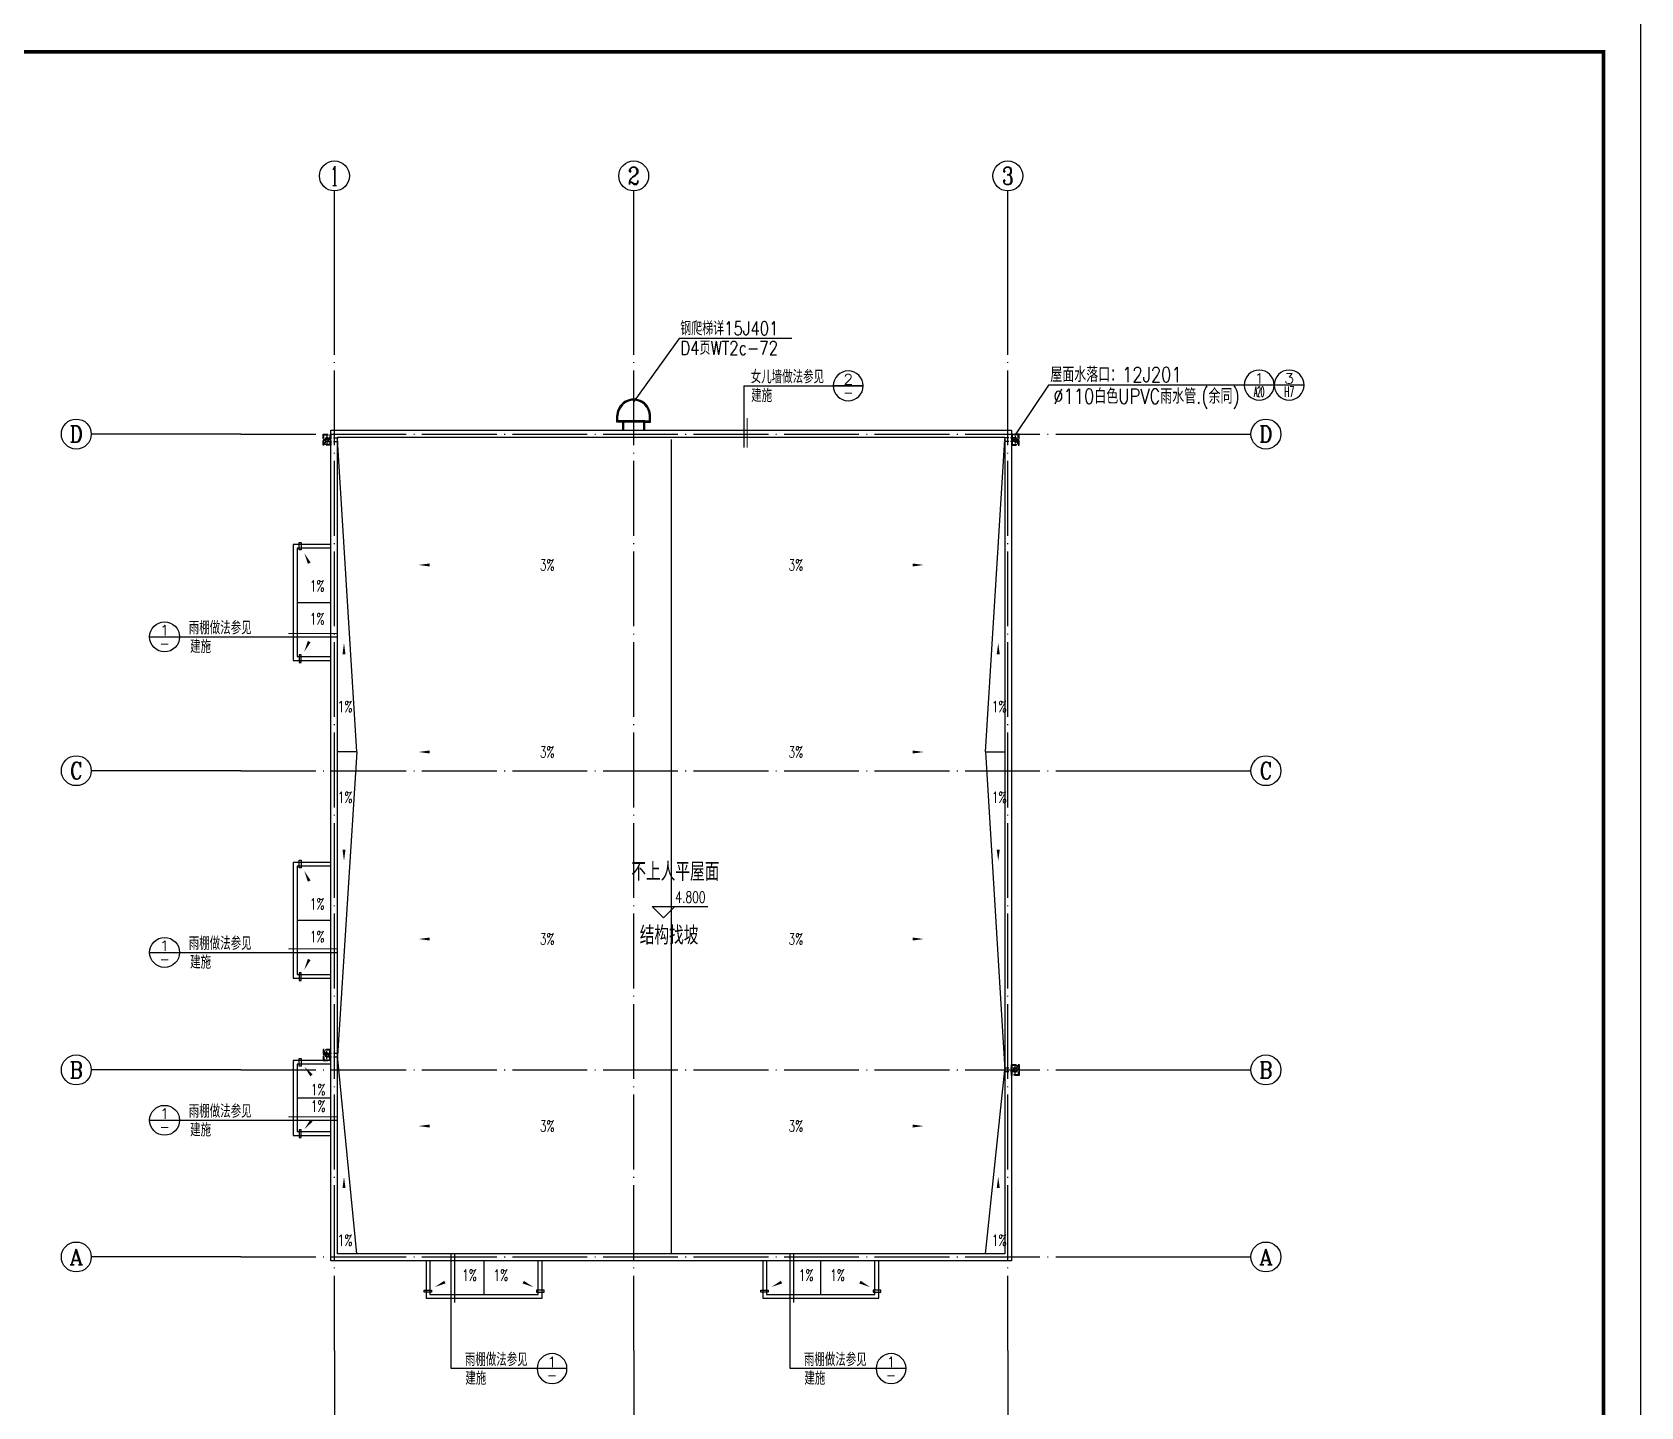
# Model space of a CAD drawing. Extents: x 4941602 to 7068445, y -422737 to 2032183.
# Drawn here: x 4982706 to 5025707, y -400563 to -363812 of the extents above; entities that cross this region are included whole.
import ezdxf
from ezdxf.enums import TextEntityAlignment as Align

# ---------------------------------------------------------------- set-up
doc = ezdxf.new("R2010")
doc.units = 0
doc.header["$LTSCALE"] = 1000
doc.header["$MEASUREMENT"] = 0
for name, pattern in [('CONTINOUS', [0]), ('DASH_50', [0.175, 0.125, -0.05]), ('DOTE', [2.42, 2, -0.2, 0.02, -0.2])]:
    doc.linetypes.add(name, pattern=pattern)
doc.layers.get('0').update_dxf_attribs({"linetype": 'CONTINUOUS'})
doc.layers.add('_0', color=7, linetype='CONTINUOUS', lineweight=25)
for name, color, linetype in [('AXIS', 3, 'CONTINUOUS'), ('AXIS_TEXT', 7, 'CONTINUOUS'), ('DIM_ELEV', 3, 'CONTINUOUS'), ('DIM_SYMB', 3, 'CONTINUOUS'), ('DOTE', 252, 'CONTINUOUS'), ('LAYER1', 143, 'CONTINUOUS'), ('PUB_DIM', 3, 'CONTINUOUS'), ('PUB_TEXT', 7, 'CONTINUOUS'), ('PUB_TITLE', 4, 'CONTINUOUS')]:
    doc.layers.add(name, color=color, linetype=linetype)
doc.styles.add('_HZTXT', font='txt.shx', dxfattribs={"width": 0.8, "bigfont": 'HZTXT.shx'})
doc.styles.add('_TCH_AXIS', font='COMPLEX', dxfattribs={"bigfont": 'GBCBIG'})
doc.styles.add('_TCH_DIM', font='SIMPLEX', dxfattribs={"bigfont": 'GBCBIG'})
doc.styles.add('COMP', font='COMPLEX', dxfattribs={"bigfont": 'hztxt'})
doc.styles.add('COMPLEX', font='COMPLEX')

# ---------------------------------------------------------------- blocks, each defined once
blk = doc.blocks.new('A$C05153518')
at = {"layer": 'LAYER1'}
h = blk.add_hatch(color=256, dxfattribs=at)
edge = h.paths.add_edge_path()
edge.add_ellipse((200, 200), major_axis=(77.8, 77.8), ratio=1, start_angle=315, end_angle=405, ccw=False)
edge.add_line((310, 200), (300, 200))
edge.add_ellipse((200, 200), major_axis=(-70.7, 70.7), ratio=1, start_angle=225, end_angle=315)
edge.add_line((200, 300), (200, 310))
edge = h.paths.add_edge_path()
edge.add_line((200, 310), (200, 300))
edge.add_ellipse((200, 200), major_axis=(70.7, 70.7), ratio=1, start_angle=45, end_angle=135)
edge.add_line((100, 200), (90, 200))
edge.add_ellipse((200, 200), major_axis=(-77.8, 77.8), ratio=1, start_angle=-45, end_angle=45, ccw=False)
edge = h.paths.add_edge_path()
edge.add_line((90, 200), (100, 200))
edge.add_ellipse((200, 200), major_axis=(-70.7, 70.7), ratio=1, start_angle=45, end_angle=135)
edge.add_line((200, 100), (200, 90))
edge.add_ellipse((200, 200), major_axis=(77.8, 77.8), ratio=1, start_angle=135, end_angle=225, ccw=False)
edge = h.paths.add_edge_path()
edge.add_line((300, 200), (310, 200))
edge.add_ellipse((200, 200), major_axis=(-77.8, 77.8), ratio=1, start_angle=135, end_angle=225, ccw=False)
edge.add_line((200, 90), (200, 100))
edge.add_ellipse((200, 200), major_axis=(70.7, 70.7), ratio=1, start_angle=225, end_angle=315)
h = blk.add_hatch(color=256, dxfattribs=at)
edge = h.paths.add_edge_path()
edge.add_ellipse((200, 200), major_axis=(77.8, 77.8), ratio=1, start_angle=315, end_angle=405, ccw=False)
edge.add_line((310, 200), (300, 200))
edge.add_ellipse((200, 200), major_axis=(-70.7, 70.7), ratio=1, start_angle=225, end_angle=315)
edge.add_line((200, 300), (200, 310))
edge = h.paths.add_edge_path()
edge.add_line((200, 310), (200, 300))
edge.add_ellipse((200, 200), major_axis=(70.7, 70.7), ratio=1, start_angle=45, end_angle=135)
edge.add_line((100, 200), (90, 200))
edge.add_ellipse((200, 200), major_axis=(-77.8, 77.8), ratio=1, start_angle=-45, end_angle=45, ccw=False)
edge = h.paths.add_edge_path()
edge.add_line((90, 200), (100, 200))
edge.add_ellipse((200, 200), major_axis=(-70.7, 70.7), ratio=1, start_angle=45, end_angle=135)
edge.add_line((200, 100), (200, 90))
edge.add_ellipse((200, 200), major_axis=(77.8, 77.8), ratio=1, start_angle=135, end_angle=225, ccw=False)
edge = h.paths.add_edge_path()
edge.add_line((300, 200), (310, 200))
edge.add_ellipse((200, 200), major_axis=(-77.8, 77.8), ratio=1, start_angle=135, end_angle=225, ccw=False)
edge.add_line((200, 90), (200, 100))
edge.add_ellipse((200, 200), major_axis=(70.7, 70.7), ratio=1, start_angle=225, end_angle=315)
at = {"layer": 'DOTE'}
for p, q in [((400, 200), (0, 200)), ((200, 400), (200, 0)), ((200, 400), (200, 0)), ((200, 400), (200, 0))]:
    blk.add_line(p, q, dxfattribs=at)
at = {"layer": 'LAYER1'}
for radius in [110, 110, 100, 100]:
    blk.add_circle((200, 200), radius, dxfattribs=at)
blk = doc.blocks.new('A$C395401BF')
at = {"layer": 'LAYER1', "xscale": -0.5, "yscale": 0.5, "zscale": 0.5, "rotation": 180}
blk.add_blockref('A$C05153518', (0, 200), dxfattribs=at)
blk = doc.blocks.new('34343434')
at = {"layer": 'DOTE'}
blk.add_line((57410, 27919), (57410, 28119), dxfattribs=at)
at = {"layer": 'LAYER1', "linetype": 'DASH_50'}
for p, q in [((57410, 28069), (57070, 28069)), ((57410, 27969), (57070, 27969)), ((57436, 28062), (57490, 28149))]:
    blk.add_line(p, q, dxfattribs=at)
for points in [[(57310, 27869), (57310, 28169), (57510, 28169), (57510, 27869)], [(57330, 27889), (57330, 28149), (57490, 28149), (57490, 27889)]]:
    blk.add_lwpolyline(points, close=True, dxfattribs=at)
at = {"layer": 'LAYER1', "linetype": 'CONTINOUS'}
blk.add_circle((57410, 28019), 50, dxfattribs=at)
at = {"rotation": 270}
blk.add_blockref('A$C395401BF', (57310, 28119), dxfattribs=at)
blk = doc.blocks.new('_INDEX')
blk.add_line((-0.5, 0), (0.5, 0))
blk.add_circle((0, 0), 0.5)
at = {"style": 'COMP'}
for tag, width, p, p2 in [('1', 2.333333, (-0.17, 0.05), (0.17, 0.05)), ('-', 1.166667, (-0.17, -0.39), (0.17, -0.39))]:
    blk.add_attdef(tag, text='', height=0.34, dxfattribs=dict(at, width=width)).set_placement(p, p2, align=Align.FIT)
blk = doc.blocks.new('_AXISO')
blk.add_circle((0, 0), 0.5)
at = {"layer": 'AXIS_TEXT', "style": 'COMPLEX', "width": 1.041667}
blk.add_attdef('A', text='', height=0.56, dxfattribs=at).set_placement((-0.25, -0.28), (0.25, -0.28), align=Align.FIT)

msp = doc.modelspace()

# ---------------------------------------------------------------- linework, layer by layer
for p, q in [((4998336.6, -374236.3), (4998336.6, -374056.3)), ((4998365.6, -374206.3), (4998365.6, -374071)), ((4999205.6, -374206.3), (4999205.6, -374071)), ((4999234.6, -374236.3), (4999234.6, -374056.3)), ((4998485.6, -374236.3), (4998336.6, -374236.3)), ((4998485.6, -374206.3), (4998365.6, -374206.3)), ((4999085.6, -374206.3), (4999205.6, -374206.3)), ((4999085.6, -374236.3), (4999234.6, -374236.3)), ((4991381.1, -383056.3), (4990865.6, -374706.3)), ((5008190.1, -383056.3), (5008705.6, -374706.3)), ((4991381.1, -383056.3), (4990865.6, -391178.8)), ((5008190.1, -383056.3), (5008705.6, -391556.3)), ((4991381.1, -396476.3), (4990865.6, -391178.8)), ((5008190.1, -396476.3), (5008705.6, -391556.3))]:
    msp.add_line(p, q)
at = {"color": 0}
for p, q in [((4989785.6, -379056.3), (4990685.6, -379056.3)), ((4989785.6, -387556.3), (4990685.6, -387556.3)), ((4989785.6, -392306.3), (4990685.6, -392306.3)), ((4994785.6, -397556.3), (4994785.6, -396656.3)), ((5003785.6, -397556.3), (5003785.6, -396656.3))]:
    msp.add_line(p, q, dxfattribs=at)
for points in [[(4999085.6, -374456.3), (4999085.6, -374206.3), (4998485.6, -374206.3), (4998485.6, -374456.3)], [(4999055.6, -374456.3), (4999055.6, -374236.3), (4998515.6, -374236.3), (4998515.6, -374456.3)], [(4990685.6, -377506.3), (4989685.6, -377506.3), (4989685.6, -380606.3), (4990685.6, -380606.3)], [(4990685.6, -377606.3), (4989785.6, -377606.3), (4989785.6, -380506.3), (4990685.6, -380506.3)], [(4990685.6, -386006.3), (4989685.6, -386006.3), (4989685.6, -389106.3), (4990685.6, -389106.3)], [(4990685.6, -386106.3), (4989785.6, -386106.3), (4989785.6, -389006.3), (4990685.6, -389006.3)], [(4990685.6, -391306.3), (4989685.6, -391306.3), (4989685.6, -393306.3), (4990685.6, -393306.3)], [(4990685.6, -391406.3), (4989785.6, -391406.3), (4989785.6, -393206.3), (4990685.6, -393206.3)], [(4993235.6, -396656.3), (4993235.6, -397656.3), (4996335.6, -397656.3), (4996335.6, -396656.3)], [(4993335.6, -396656.3), (4993335.6, -397556.3), (4996235.6, -397556.3), (4996235.6, -396656.3)], [(5002235.6, -396656.3), (5002235.6, -397656.3), (5005335.6, -397656.3), (5005335.6, -396656.3)], [(5002335.6, -396656.3), (5002335.6, -397556.3), (5005235.6, -397556.3), (5005235.6, -396656.3)]]:
    msp.add_lwpolyline(points)
for points in [[(4989894, -377651.7), (4989844, -377651.7), (4989844, -377451.7), (4989894, -377451.7)], [(4989894, -380460.8), (4989844, -380460.8), (4989844, -380660.8), (4989894, -380660.8)], [(4989894, -386151.7), (4989844, -386151.7), (4989844, -385951.7), (4989894, -385951.7)], [(4989894, -388960.8), (4989844, -388960.8), (4989844, -389160.8), (4989894, -389160.8)], [(4989894, -391451.7), (4989844, -391451.7), (4989844, -391251.7), (4989894, -391251.7)], [(4989894, -393160.8), (4989844, -393160.8), (4989844, -393360.8), (4989894, -393360.8)], [(4993381, -397447.9), (4993381, -397497.9), (4993181, -397497.9), (4993181, -397447.9)], [(4996190.2, -397447.9), (4996190.2, -397497.9), (4996390.2, -397497.9), (4996390.2, -397447.9)], [(5002381, -397447.9), (5002381, -397497.9), (5002181, -397497.9), (5002181, -397447.9)], [(5005190.2, -397447.9), (5005190.2, -397497.9), (5005390.2, -397497.9), (5005390.2, -397447.9)]]:
    msp.add_lwpolyline(points, close=True)
for radius, start, end in [(450, 356.17745, 183.82255), (420, 0, 180)]:
    msp.add_arc((4998785.6, -374071), radius, start, end)
at = {"layer": '_0', "color": 0}
for p, q in [((4999785.6, -374706.3), (4999785.6, -396476.3)), ((4991381.1, -383056.3), (4990865.6, -383056.3)), ((5008190.1, -383056.3), (5008705.6, -383056.3))]:
    msp.add_line(p, q, dxfattribs=at)
for points in [[(4990685.6, -374456.3), (5008885.6, -374456.3), (5008885.6, -396656.3), (4990685.6, -396656.3)], [(4990865.6, -374636.3), (5008705.6, -374636.3), (5008705.6, -396476.3), (4990865.6, -396476.3)]]:
    msp.add_lwpolyline(points, close=True, dxfattribs=at)
at = {"layer": 'AXIS', "color": 0}
for p, q in [((4990785.6, -372056.3), (4990785.6, -368056.3)), ((4998785.6, -372056.3), (4998785.6, -368056.3)), ((5008785.6, -372056.3), (5008785.6, -368056.3)), ((4988285.6, -374556.3), (4984285.6, -374556.3)), ((5011285.6, -374556.3), (5015285.6, -374556.3)), ((4988285.6, -383556.3), (4984285.6, -383556.3)), ((5011285.6, -383556.3), (5015285.6, -383556.3)), ((4988285.6, -391556.3), (4984285.6, -391556.3)), ((5011285.6, -391556.3), (5015285.6, -391556.3)), ((4988285.6, -396556.3), (4984285.6, -396556.3)), ((5011285.6, -396556.3), (5015285.6, -396556.3)), ((4990785.6, -399056.3), (4990785.6, -403056.3)), ((4998785.6, -399056.3), (4998785.6, -403056.3)), ((5008785.6, -399056.3), (5008785.6, -403056.3))]:
    msp.add_line(p, q, dxfattribs=at)
at = {"layer": 'DIM_ELEV'}
for p, q in [((4999582.5, -387490), (4999282.5, -387190)), ((4999282.5, -387190), (5000767, -387190)), ((4999582.5, -387490), (4999882.5, -387190))]:
    msp.add_line(p, q, dxfattribs=at)
at = {"layer": 'DIM_SYMB'}
for points in [[(4990286.7, -378364.3, 0, 0, 0), (4989980.9, -377738.6, 0, 80, 0), (4990112.6, -378008.1, 0, 0, 0)], [(4996167.3, -378056.3, 0, 0, 0), (4993031.3, -378056.3, 0, 80, 0), (4993331.3, -378056.3, 0, 0, 0)], [(5003403.9, -378056.3, 0, 0, 0), (5006539.9, -378056.3, 0, 80, 0), (5006239.9, -378056.3, 0, 0, 0)], [(4990286.7, -379748.3, 0, 0, 0), (4989980.9, -380373.9, 0, 80, 0), (4990112.6, -380104.4, 0, 0, 0)], [(4991041.3, -381593.3, 0, 0, 0), (4991041.3, -380141.6, 0, 80, 0), (4991041.3, -380441.6, 0, 0, 0)], [(5008529.9, -381593.3, 0, 0, 0), (5008529.9, -380141.6, 0, 80, 0), (5008529.9, -380441.6, 0, 0, 0)], [(4996167.3, -383056.3, 0, 0, 0), (4993031.3, -383056.3, 0, 80, 0), (4993331.3, -383056.3, 0, 0, 0)], [(5003403.9, -383056.3, 0, 0, 0), (5006539.9, -383056.3, 0, 80, 0), (5006239.9, -383056.3, 0, 0, 0)], [(4991041.3, -384519.2, 0, 0, 0), (4991041.3, -385970.9, 0, 80, 0), (4991041.3, -385670.9, 0, 0, 0)], [(5008529.9, -384519.2, 0, 0, 0), (5008529.9, -385970.9, 0, 80, 0), (5008529.9, -385670.9, 0, 0, 0)], [(4990286.7, -386864.3, 0, 0, 0), (4989980.9, -386238.6, 0, 80, 0), (4990112.6, -386508.1, 0, 0, 0)], [(4990286.7, -388248.3, 0, 0, 0), (4989980.9, -388873.9, 0, 80, 0), (4990112.6, -388604.4, 0, 0, 0)], [(4996167.3, -388056.3, 0, 0, 0), (4993031.3, -388056.3, 0, 80, 0), (4993331.3, -388056.3, 0, 0, 0)], [(5003403.9, -388056.3, 0, 0, 0), (5006539.9, -388056.3, 0, 80, 0), (5006239.9, -388056.3, 0, 0, 0)], [(4990286.7, -391838.6, 0, 0, 0), (4989980.9, -391470.2, 0, 80, 0), (4990172.5, -391701, 0, 0, 0)], [(4990286.7, -392774, 0, 0, 0), (4989980.9, -393142.3, 0, 80, 0), (4990172.5, -392911.5, 0, 0, 0)], [(4996167.3, -393056.3, 0, 0, 0), (4993031.3, -393056.3, 0, 80, 0), (4993331.3, -393056.3, 0, 0, 0)], [(5003403.9, -393056.3, 0, 0, 0), (5006539.9, -393056.3, 0, 80, 0), (5006239.9, -393056.3, 0, 0, 0)], [(4991041.3, -395861.8, 0, 0, 0), (4991041.3, -394410.1, 0, 80, 0), (4991041.3, -394710.1, 0, 0, 0)], [(5008529.9, -395861.8, 0, 0, 0), (5008529.9, -394410.1, 0, 80, 0), (5008529.9, -394710.1, 0, 0, 0)], [(4994093.6, -397055.1, 0, 0, 0), (4993468, -397361, 0, 80, 0), (4993737.5, -397229.2, 0, 0, 0)], [(4995477.6, -397055.1, 0, 0, 0), (4996103.3, -397361, 0, 80, 0), (4995833.7, -397229.2, 0, 0, 0)], [(5003093.6, -397055.1, 0, 0, 0), (5002468, -397361, 0, 80, 0), (5002737.5, -397229.2, 0, 0, 0)], [(5004477.6, -397055.1, 0, 0, 0), (5005103.3, -397361, 0, 80, 0), (5004833.7, -397229.2, 0, 0, 0)]]:
    msp.add_lwpolyline(points, format="xyseb", dxfattribs=at)
at = {"layer": 'DOTE', "linetype": 'DOTE'}
for p, q in [((4990785.6, -399056.3), (4990785.6, -372056.3)), ((4998785.6, -399056.3), (4998785.6, -372056.3)), ((5008785.6, -399056.3), (5008785.6, -372056.3)), ((4988285.6, -374556.3), (5011285.6, -374556.3)), ((4988285.6, -383556.3), (5011285.6, -383556.3)), ((4988285.6, -391556.3), (5011285.6, -391556.3)), ((4988285.6, -396556.3), (5011285.6, -396556.3))]:
    msp.add_line(p, q, dxfattribs=at)
at = {"layer": 'PUB_DIM'}
for p, q in [((5000003.3, -371997.7), (4998786, -373684.5)), ((5009869.2, -373246.5), (5008985.6, -374576.3)), ((5016538.5, -373246.5), (5009869.2, -373246.5)), ((5001727.1, -373268), (5004920.8, -373268)), ((5001727.1, -373268), (5001727.1, -374914.7)), ((4985901.5, -379979.1), (4988942.6, -379979.1)), ((4987794.2, -379979.1), (4990848.5, -379979.1)), ((4985901.5, -388414.4), (4988942.6, -388414.4)), ((4987794.2, -388414.4), (4990848.5, -388414.4)), ((4985901.5, -392902.5), (4988942.6, -392902.5)), ((4987794.2, -392902.5), (4990848.5, -392902.5)), ((4993906.1, -399540.3), (4993906.1, -396486)), ((5002968.7, -399540.3), (5002968.7, -396486)), ((4996947.2, -399540.3), (4993906.1, -399540.3)), ((5006009.8, -399540.3), (5002968.7, -399540.3))]:
    msp.add_line(p, q, dxfattribs=at)
msp.add_lwpolyline([(5003010.2, -371997.7), (5000003.3, -371997.7), (5000003.3, -371997.7)], dxfattribs=at)
at = {"layer": 'PUB_DIM', "const_width": 30}
for points in [[(5001820.2, -374920.1), (5001820.2, -374126.5)], [(4990853.9, -379886), (4989553.8, -379886)], [(4990853.9, -388321.3), (4989553.8, -388321.3)], [(4990853.9, -392809.4), (4989553.8, -392809.4)], [(4993999.2, -396480.6), (4993999.2, -397780.7)], [(5003061.8, -396480.6), (5003061.8, -397780.7)]]:
    msp.add_lwpolyline(points, dxfattribs=at)
at = {"layer": 'PUB_TITLE', "color": 4}
msp.add_lwpolyline([(4941607.2, -422737.3), (5025707.2, -422737.3), (5025707.2, -363337.3), (4941607.2, -363337.3)], close=True, dxfattribs=at)
at = {"layer": 'PUB_TITLE', "color": 4, "const_width": 100}
msp.add_lwpolyline([(4944107.2, -421737.3), (5024707.2, -421737.3), (5024707.2, -364337.3), (4944107.2, -364337.3)], close=True, dxfattribs=at)

# ---------------------------------------------------------------- block references
at = {"linetype": 'DOTE', "rotation": 180}
msp.add_blockref('34343434', (5047995.6, -346687.1), dxfattribs=at)
at = {"linetype": 'DOTE', "xscale": -1, "rotation": 180}
msp.add_blockref('34343434', (4951575.7, -346687.1), dxfattribs=at)
at = {"linetype": 'DOTE', "xscale": -1}
msp.add_blockref('34343434', (5047995.6, -419175.4), dxfattribs=at)
at = {"linetype": 'DOTE'}
msp.add_blockref('34343434', (4951575.7, -419575.4), dxfattribs=at)
at = {"layer": 'AXIS', "color": 0}
ref = msp.add_blockref('_AXISO', (4990785.6, -367656.3), dxfattribs=dict(at, xscale=800, yscale=800, zscale=800))
ref.add_attrib('A', '1', dxfattribs={"layer": 'AXIS_TEXT', "color": 0, "height": 514.7, "style": '_TCH_AXIS'}).set_placement((4990675.3, -367913.6), (4990895.9, -367913.6), align=Align.FIT)
ref = msp.add_blockref('_AXISO', (4998785.6, -367656.3), dxfattribs=dict(at, xscale=800, yscale=800, zscale=800))
ref.add_attrib('A', '2', dxfattribs={"layer": 'AXIS_TEXT', "color": 0, "height": 465.9, "style": '_TCH_AXIS'}).set_placement((4998630.3, -367889.2), (4998940.9, -367889.2), align=Align.FIT)
ref = msp.add_blockref('_AXISO', (5008785.6, -367656.3), dxfattribs=dict(at, xscale=800, yscale=800, zscale=800))
ref.add_attrib('A', '3', dxfattribs={"layer": 'AXIS_TEXT', "color": 0, "height": 465.9, "style": '_TCH_AXIS'}).set_placement((5008630.3, -367889.2), (5008940.9, -367889.2), align=Align.FIT)
ref = msp.add_blockref('_AXISO', (4983885.6, -374556.3), dxfattribs=dict(at, xscale=800, yscale=800, zscale=800))
ref.add_attrib('A', 'D', dxfattribs={"layer": 'AXIS_TEXT', "color": 0, "height": 435.3, "style": '_TCH_AXIS'}).set_placement((4983709.4, -374773.9), (4984061.8, -374773.9), align=Align.FIT)
ref = msp.add_blockref('_AXISO', (5015685.6, -374556.3), dxfattribs=dict(at, xscale=800, yscale=800, zscale=800))
ref.add_attrib('A', 'D', dxfattribs={"layer": 'AXIS_TEXT', "color": 0, "height": 435.3, "style": '_TCH_AXIS'}).set_placement((5015509.4, -374773.9), (5015861.8, -374773.9), align=Align.FIT)
ref = msp.add_blockref('_AXISO', (4983885.6, -383556.3), dxfattribs=dict(at, xscale=800, yscale=800, zscale=800))
ref.add_attrib('A', 'C', dxfattribs={"layer": 'AXIS_TEXT', "color": 0, "height": 455.7, "style": '_TCH_AXIS'}).set_placement((4983722.9, -383784.1), (4984048.4, -383784.1), align=Align.FIT)
ref = msp.add_blockref('_AXISO', (5015685.6, -383556.3), dxfattribs=dict(at, xscale=800, yscale=800, zscale=800))
ref.add_attrib('A', 'C', dxfattribs={"layer": 'AXIS_TEXT', "color": 0, "height": 455.7, "style": '_TCH_AXIS'}).set_placement((5015522.9, -383784.1), (5015848.4, -383784.1), align=Align.FIT)
ref = msp.add_blockref('_AXISO', (4983885.6, -391556.3), dxfattribs=dict(at, xscale=800, yscale=800, zscale=800))
ref.add_attrib('A', 'B', dxfattribs={"layer": 'AXIS_TEXT', "color": 0, "height": 435.3, "style": '_TCH_AXIS'}).set_placement((4983709.4, -391773.9), (4984061.8, -391773.9), align=Align.FIT)
ref = msp.add_blockref('_AXISO', (5015685.6, -391556.3), dxfattribs=dict(at, xscale=800, yscale=800, zscale=800))
ref.add_attrib('A', 'B', dxfattribs={"layer": 'AXIS_TEXT', "color": 0, "height": 435.3, "style": '_TCH_AXIS'}).set_placement((5015509.4, -391773.9), (5015861.8, -391773.9), align=Align.FIT)
ref = msp.add_blockref('_AXISO', (4983885.6, -396556.3), dxfattribs=dict(at, xscale=800, yscale=800, zscale=800))
ref.add_attrib('A', 'A', dxfattribs={"layer": 'AXIS_TEXT', "color": 0, "height": 425.2, "style": '_TCH_AXIS'}).set_placement((4983703.4, -396768.9), (4984067.8, -396768.9), align=Align.FIT)
ref = msp.add_blockref('_AXISO', (5015685.6, -396556.3), dxfattribs=dict(at, xscale=800, yscale=800, zscale=800))
ref.add_attrib('A', 'A', dxfattribs={"layer": 'AXIS_TEXT', "color": 0, "height": 425.2, "style": '_TCH_AXIS'}).set_placement((5015503.4, -396768.9), (5015867.8, -396768.9), align=Align.FIT)
at = {"layer": 'PUB_DIM'}
ref = msp.add_blockref('_INDEX', (5004520.8, -373268), dxfattribs=dict(at, xscale=-800, yscale=800, zscale=800))
ref.add_attrib('1', '2', dxfattribs={"layer": '0', "height": 272, "style": 'COMP', "width": 1.5}).set_placement((5004384.8, -373228), (5004656.8, -373228), align=Align.FIT)
ref.add_attrib('-', '-', dxfattribs={"layer": '0', "height": 272, "style": 'COMP', "width": 1.166667}).set_placement((5004384.8, -373580), (5004656.8, -373580), align=Align.FIT)
ref = msp.add_blockref('_INDEX', (5015506.4, -373246.5), dxfattribs=dict(at, xscale=-800, yscale=800, zscale=800))
ref.add_attrib('1', '1', dxfattribs={"layer": '0', "height": 272, "style": 'COMP', "width": 2.333333}).set_placement((5015370.4, -373206.5), (5015642.4, -373206.5), align=Align.FIT)
ref.add_attrib('-', 'A20', dxfattribs={"layer": '0', "height": 272, "style": 'COMP', "width": 0.381818}).set_placement((5015370.4, -373558.5), (5015642.4, -373558.5), align=Align.FIT)
ref = msp.add_blockref('_INDEX', (5016306.4, -373246.5), dxfattribs=dict(at, xscale=-800, yscale=800, zscale=800))
ref.add_attrib('1', '3', dxfattribs={"layer": '0', "height": 272, "style": 'COMP', "width": 1.5}).set_placement((5016170.4, -373206.5), (5016442.4, -373206.5), align=Align.FIT)
ref.add_attrib('-', 'H7', dxfattribs={"layer": '0', "height": 272, "style": 'COMP', "width": 0.552632}).set_placement((5016170.4, -373558.5), (5016442.4, -373558.5), align=Align.FIT)
at = {"layer": 'PUB_DIM', "xscale": 800, "yscale": 800, "zscale": 800}
for p in [(4986246.6, -379979.1), (4986246.6, -388414.4), (4986246.6, -392902.5)]:
    msp.add_blockref('_INDEX', p, dxfattribs=at).add_auto_attribs({'1': '1', '-': '-'})
at = {"layer": 'PUB_DIM'}
ref = msp.add_blockref('_INDEX', (4996602.2, -399540.3), dxfattribs=dict(at, xscale=-800, yscale=800, zscale=800))
ref.add_attrib('1', '1', dxfattribs={"layer": '0', "height": 272, "style": 'COMP', "width": 2.333333}).set_placement((4996466.2, -399500.3), (4996738.2, -399500.3), align=Align.FIT)
ref.add_attrib('-', '-', dxfattribs={"layer": '0', "height": 272, "style": 'COMP', "width": 1.166667}).set_placement((4996466.2, -399852.3), (4996738.2, -399852.3), align=Align.FIT)
ref = msp.add_blockref('_INDEX', (5005664.8, -399540.3), dxfattribs=dict(at, xscale=-800, yscale=800, zscale=800))
ref.add_attrib('1', '1', dxfattribs={"layer": '0', "height": 272, "style": 'COMP', "width": 2.333333}).set_placement((5005528.8, -399500.3), (5005800.8, -399500.3), align=Align.FIT)
ref.add_attrib('-', '-', dxfattribs={"layer": '0', "height": 272, "style": 'COMP', "width": 1.166667}).set_placement((5005528.8, -399852.3), (5005800.8, -399852.3), align=Align.FIT)

# ---------------------------------------------------------------- texts
at = {"layer": 'PUB_DIM', "style": '_HZTXT', "width": 0.8}
for s, height, p in [('钢爬梯详15J401', 365.69, (5000031.2, -371915.5)), ('D4页WT2c-72', 365.69, (5000031.2, -372437.5)), ('女儿墙做法参见', 350, (5001914.1, -373200.9)), ('屋面水落口：12J201', 400, (5009921.6, -373167.6)), ('建施', 350, (5001926.9, -373701.2)), ('%%C110白色UPVC雨水管.(余同)', 400, (5010000.1, -373745.6)), ('雨棚做法参见', 350, (4986891.9, -379912)), ('建施', 350, (4986928, -380412.3)), ('不上人平屋面', 490.23, (4998721.4, -386501.3)), ('结构找坡', 490.23, (4998946.8, -388203.7)), ('雨棚做法参见', 350, (4986891.9, -388347.3)), ('建施', 350, (4986928, -388847.6)), ('雨棚做法参见', 350, (4986891.9, -392835.4)), ('建施', 350, (4986928, -393335.7)), ('雨棚做法参见', 350, (4994272.4, -399473.2)), ('雨棚做法参见', 350, (5003335, -399473.2)), ('建施', 350, (4994285.2, -399973.5)), ('建施', 350, (5003347.7, -399973.5))]:
    msp.add_text(s, height=height, dxfattribs=at).set_placement(p)
at = {"layer": 'PUB_TEXT', "style": '_TCH_DIM', "width": 0.705882}
for s, p in [('3%', (4996272.3, -378205)), ('3%', (5002918.9, -378205)), ('1%', (4990127.6, -378766.2)), ('1%', (4990127.6, -379643.8)), ('1%', (4990871.3, -381990.9)), ('1%', (5008359.9, -381990.9)), ('3%', (4996272.3, -383205)), ('3%', (5002918.9, -383205)), ('1%', (4990871.3, -384419.1)), ('1%', (5008359.9, -384419.1)), ('1%', (4990127.6, -387266.2)), ('4.800', (4999897, -387085)), ('1%', (4990127.6, -388143.8)), ('3%', (4996272.3, -388205)), ('3%', (5002918.9, -388205)), ('1%', (4990151.9, -392235)), ('1%', (4990151.9, -392675)), ('3%', (4996272.3, -393205)), ('3%', (5002918.9, -393205)), ('1%', (4990871.3, -396259.4)), ('1%', (5008359.9, -396259.4)), ('1%', (4994198.1, -397193)), ('1%', (4995033.2, -397193)), ('1%', (5003198.1, -397193)), ('1%', (5004033.2, -397193))]:
    msp.add_text(s, height=297.5, dxfattribs=at).set_placement(p)

doc.saveas('drawing.dxf')
